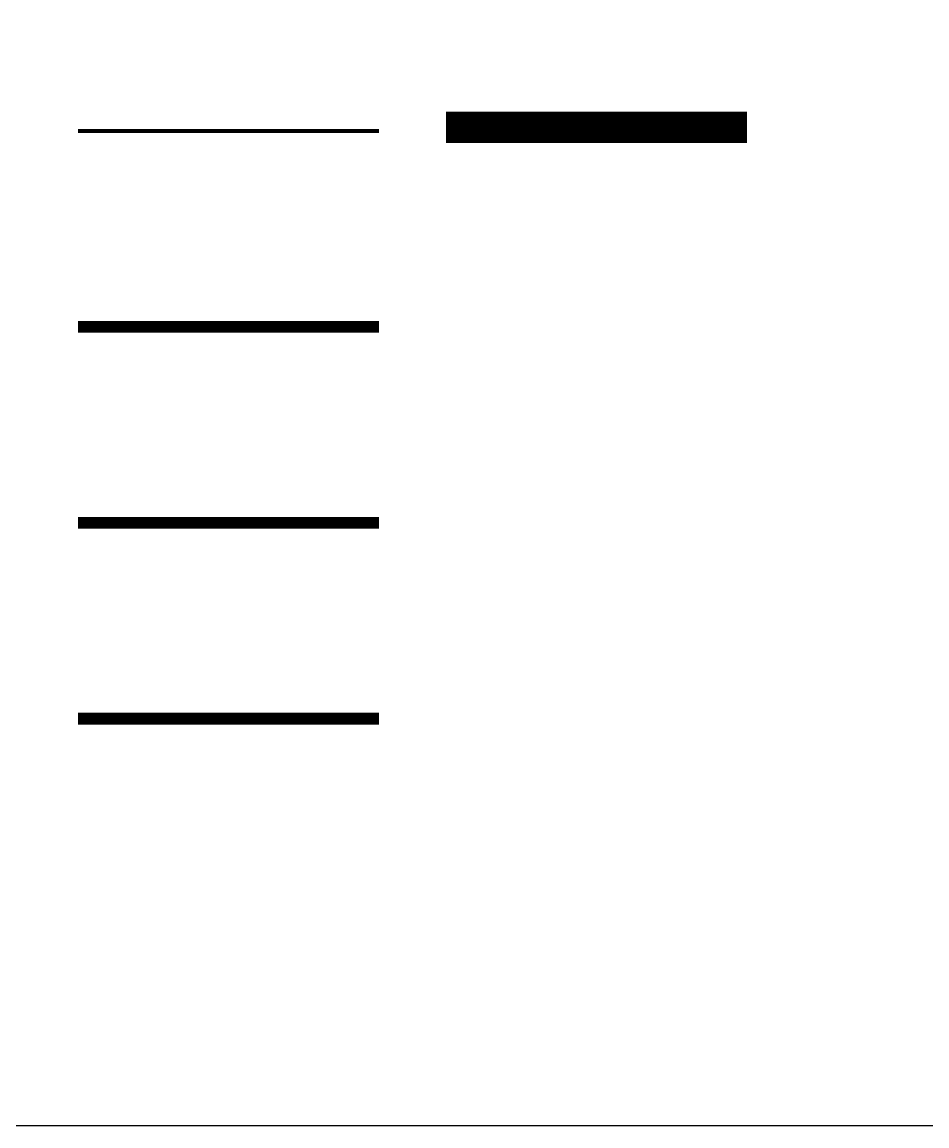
# Model space of a CAD drawing. Header units: inches. Extents: x -12627 to 89034, y -36671 to 6536.
# Drawn here: x 3887.2 to 4118.1, y 1429 to 1710.7 of the extents above; entities that cross this region are included whole.
import ezdxf

# ---------------------------------------------------------------- set-up
doc = ezdxf.new("R2010")
doc.units = ezdxf.units.IN
doc.header["$MEASUREMENT"] = 0
for name, color, linetype, true_color in [('20 (E) Electric', 1, 'ELECTRIC', 0xff0000), ('22 (E) Water', 150, 'WATER', 0x007fff), ('23 (E) Gas', 52, 'GAS_LINE', 0xd1d100), ('24 (E) Sanitary Sewer', 96, 'SAN_SEWER', 0x007f00)]:
    doc.layers.add(name, color=color, linetype=linetype, true_color=true_color)
doc.styles.get("Standard").update_dxf_attribs({"font": 'arial.ttf'})
doc.linetypes.add('ELECTRIC', pattern='A,0.5,-0.03,["E",Standard,S=0.07,R=0,X=0.01,Y=-0.03],-0.12,0.3', length=0.95)
doc.linetypes.add('GAS_LINE', pattern='A,0.5,-0.2,["GAS",Standard,S=0.1,R=0,X=-0.1,Y=-0.05],-0.25', length=0.95)
doc.linetypes.add('SAN_SEWER', pattern='A,0.5,-0.03,["SS",Standard,S=0.07,R=0,X=0.01,Y=-0.03],-0.18,0.3', length=1.01)
doc.linetypes.add('WATER', pattern='A,0.5,-0.03,["W",Standard,S=0.07,R=0,X=0.01,Y=-0.03],-0.13,0.3', length=0.96)

msp = doc.modelspace()

# ---------------------------------------------------------------- linework, layer by layer
at = {"layer": '20 (E) Electric', "ltscale": 0.5}
for points, const_width in [([(3995.36, 1683.82), (4072.21, 1683.82)], 8), ([(3901.48, 1682.89), (3978.32, 1682.89)], 1)]:
    msp.add_lwpolyline(points, dxfattribs=dict(at, const_width=const_width))
at = {"layer": '22 (E) Water', "ltscale": 0.5, "const_width": 3}
msp.add_lwpolyline([(3901.48, 1632.89), (3978.32, 1632.89)], dxfattribs=at)
at = {"layer": '23 (E) Gas', "ltscale": 0.375, "const_width": 3}
msp.add_lwpolyline([(3901.48, 1582.89), (3978.32, 1582.89)], dxfattribs=at)
at = {"layer": '24 (E) Sanitary Sewer', "ltscale": 0.5, "const_width": 3}
msp.add_lwpolyline([(3901.48, 1532.89), (3978.32, 1532.89)], dxfattribs=at)
at = {"layer": 'Defpoints', "color": 11}
msp.add_lwpolyline([(3452.81, 2048.78), (4350.35, 2048.78), (4350.35, 1428.97), (3452.81, 1428.97)], close=True, dxfattribs=at)

doc.saveas('drawing.dxf')
